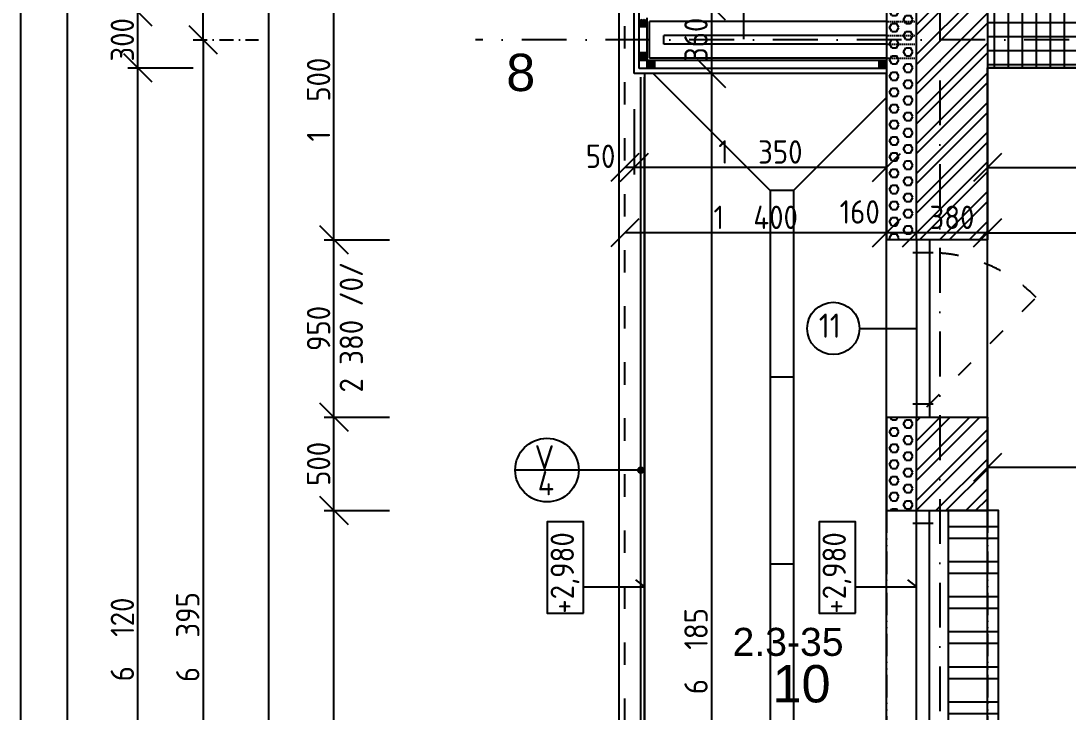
# Model space of a CAD drawing. Extents: x 4511820 to 5180432, y -1526536 to -944957.
# Drawn here: x 5091141 to 5096744, y -1222703 to -1219003 of the extents above; entities that cross this region are included whole.
import ezdxf

# ---------------------------------------------------------------- set-up
doc = ezdxf.new("R2010")
doc.units = 0
doc.header["$MEASUREMENT"] = 0
for name, pattern in [('ACAD_ISO03W100', [30, 12, -18]), ('ACAD_ISO07W100', [3.5, 0.5, -3]), ('ACAD_ISO12W100', [22, 12, -3, 0.5, -3, 0.5, -3]), ('BODKOCIARKOVANA_3', [5.6, 3, -1.3, 0, -1.3])]:
    doc.linetypes.add(name, pattern=pattern)
doc.layers.get('0').update_dxf_attribs({"linetype": 'CONTINUOUS'})
doc.layers.get('Defpoints').update_dxf_attribs({"color": 61, "linetype": 'CONTINUOUS'})
for name, color, linetype in [('KÓTY', 4, 'CONTINUOUS'), ('MÚRY', 1, 'CONTINUOUS'), ('OKNÁ', 143, 'CONTINUOUS'), ('osi', 253, 'CONTINUOUS'), ('Plochy', 41, 'CONTINUOUS'), ('POPIS', 7, 'CONTINUOUS'), ('POZEMOK', 7, 'CONTINUOUS'), ('TENKÁ', 7, 'CONTINUOUS'), ('Z-Kúrenie', 101, 'CONTINUOUS'), ('ŠRAFY', 82, 'CONTINUOUS')]:
    doc.layers.add(name, color=color, linetype=linetype)
doc.styles.add('ARIAL', font='arial.ttf')
doc.styles.add('styl1', font='arial.ttf')
doc.styles.add('STYLE1', font='isocp.shx')
doc.dimstyles.new('STANDARD-50', dxfattribs={"dimtxt": 125, "dimasz": 150, "dimexe": 10, "dimexo": 200, "dimgap": 20, "dimtad": 1, "dimdsep": 46, "dimlunit": 6, "dimtxsty": 'STYLE1', "dimblk1": 'OBLIQUE', "dimblk2": 'OBLIQUE', "dimsah": 1, "dimcen": 2.5, "dimse1": 1, "dimse2": 1, "dimadec": 0, "dimazin": 0, "dimtfac": 1, "dimtmove": 1, "dimatfit": 3, "dimldrblk": 'OBLIQUE', "dimfxl": 1, "dimtolj": 1, "dimtzin": 0, "dimarcsym": 0})
pattern_1 = [(45, (0, 86710.97), (-79.549513, 79.549513), []), (45, (53.03, 86710.97), (-79.549513, 79.549513), [])]
pattern_2 = [(0, (0, -89070.035), (0, 43.3012702), [25, -50]), (120, (0, -89070.035), (-37.5, -21.6506351), [25, -50]), (60, (25, -89070.035), (-37.5, 21.6506351), [25, -50])]
pattern_3 = [(315, (6441127.6914, 3801726.774), (4.4194173824, 4.4194173824), [])]

# ---------------------------------------------------------------- blocks, each defined once
blk = doc.blocks.new('_OBLIQUE')
at = {"color": 0, "linetype": 'ByBlock'}
blk.add_line((-0.5, -0.5), (0.5, 0.5), dxfattribs=at)
blk = doc.blocks.new('*D13801')
at = {"layer": 'Defpoints', "color": 0}
for p in [(5094532.5, -1199234.2), (5092466, -1225624.2), (5094532.5, -1225624.2)]:
    blk.add_point(p, dxfattribs=at)
at = {"layer": 'KÓTY', "color": 0, "lineweight": -2}
blk.add_line((5092466, -1199234.2), (5092466, -1225624.2), dxfattribs=at)
at = {"layer": 'KÓTY', "color": 0, "linetype": 'ByBlock', "lineweight": -2, "xscale": 150, "yscale": 150, "zscale": 150}
for p, rotation in [((5092466, -1199234.2), 90), ((5092466, -1225624.2), 270)]:
    blk.add_blockref('_OBLIQUE', p, dxfattribs=dict(at, rotation=rotation))
at = {"layer": 'KÓTY', "color": 0, "insert": (5092383.5, -1212429.2), "char_height": 125, "attachment_point": 5, "rotation": 90, "style": 'STYLE1'}
blk.add_mtext('\\A1;26ﾠ390', dxfattribs=at)
blk = doc.blocks.new('*D13802')
at = {"layer": 'Defpoints', "color": 0}
for p in [(5094657.5, -1219104.2), (5092116, -1225499.2), (5094657.5, -1225499.2)]:
    blk.add_point(p, dxfattribs=at)
at = {"layer": 'KÓTY', "color": 0, "lineweight": -2}
blk.add_line((5092116, -1219104.2), (5092116, -1225499.2), dxfattribs=at)
at = {"layer": 'KÓTY', "color": 0, "linetype": 'ByBlock', "lineweight": -2, "xscale": 150, "yscale": 150, "zscale": 150}
for p, rotation in [((5092116, -1219104.2), 90), ((5092116, -1225499.2), 270)]:
    blk.add_blockref('_OBLIQUE', p, dxfattribs=dict(at, rotation=rotation))
at = {"layer": 'KÓTY', "color": 0, "insert": (5092033.5, -1222301.7), "char_height": 125, "attachment_point": 5, "rotation": 90, "style": 'STYLE1'}
blk.add_mtext('\\A1;6ﾠ395', dxfattribs=at)
blk = doc.blocks.new('*D13805')
at = {"layer": 'Defpoints', "color": 0}
for p in [(5091766, -1219254.2), (5094912.5, -1219254.2), (5094912.5, -1225374.2)]:
    blk.add_point(p, dxfattribs=at)
at = {"layer": 'KÓTY', "color": 0, "lineweight": -2}
blk.add_line((5091766, -1225374.2), (5091766, -1219254.2), dxfattribs=at)
at = {"layer": 'KÓTY', "color": 0, "linetype": 'ByBlock', "lineweight": -2, "xscale": 150, "yscale": 150, "zscale": 150}
for p, rotation in [((5091766, -1219254.2), 90), ((5091766, -1225374.2), 270)]:
    blk.add_blockref('_OBLIQUE', p, dxfattribs=dict(at, rotation=rotation))
at = {"layer": 'KÓTY', "color": 0, "insert": (5091683.5, -1222314.2), "char_height": 125, "attachment_point": 5, "rotation": 90, "style": 'STYLE1'}
blk.add_mtext('\\A1;6ﾠ120', dxfattribs=at)
blk = doc.blocks.new('*D13806')
at = {"layer": 'Defpoints', "color": 0}
for p in [(5091766, -1218954.2), (5096312.5, -1218954.2), (5096312.5, -1219254.2)]:
    blk.add_point(p, dxfattribs=at)
at = {"layer": 'KÓTY', "color": 0, "lineweight": -2}
blk.add_line((5091766, -1219254.2), (5091766, -1218954.2), dxfattribs=at)
at = {"layer": 'KÓTY', "color": 0, "linetype": 'ByBlock', "lineweight": -2, "xscale": 150, "yscale": 150, "zscale": 150}
for p, rotation in [((5091766, -1218954.2), 90), ((5091766, -1219254.2), 270)]:
    blk.add_blockref('_OBLIQUE', p, dxfattribs=dict(at, rotation=rotation))
at = {"layer": 'KÓTY', "color": 0, "insert": (5091683.5, -1219104.2), "char_height": 125, "attachment_point": 5, "rotation": 90, "style": 'STYLE1'}
blk.add_mtext('\\A1;300', dxfattribs=at)
blk = doc.blocks.new('*D13807')
at = {"layer": 'Defpoints', "color": 0}
for p in [(5091766, -1212834.2), (5098880, -1212834.2), (5096312.5, -1218954.2)]:
    blk.add_point(p, dxfattribs=at)
at = {"layer": 'KÓTY', "color": 0, "lineweight": -2}
blk.add_line((5091766, -1218954.2), (5091766, -1212834.2), dxfattribs=at)
at = {"layer": 'KÓTY', "color": 0, "linetype": 'ByBlock', "lineweight": -2, "xscale": 150, "yscale": 150, "zscale": 150}
for p, rotation in [((5091766, -1212834.2), 90), ((5091766, -1218954.2), 270)]:
    blk.add_blockref('_OBLIQUE', p, dxfattribs=dict(at, rotation=rotation))
at = {"layer": 'KÓTY', "color": 0, "insert": (5091683.5, -1215894.2), "char_height": 125, "attachment_point": 5, "rotation": 90, "style": 'STYLE1'}
blk.add_mtext('\\A1;6ﾠ120', dxfattribs=at)
blk = doc.blocks.new('*D13811')
at = {"layer": 'Defpoints', "color": 0}
for p in [(5092116, -1212684.2), (5096057.5, -1212684.2), (5096057.5, -1219104.2)]:
    blk.add_point(p, dxfattribs=at)
at = {"layer": 'KÓTY', "color": 0, "lineweight": -2}
blk.add_line((5092116, -1219104.2), (5092116, -1212684.2), dxfattribs=at)
at = {"layer": 'KÓTY', "color": 0, "linetype": 'ByBlock', "lineweight": -2, "xscale": 150, "yscale": 150, "zscale": 150}
for p, rotation in [((5092116, -1212684.2), 90), ((5092116, -1219104.2), 270)]:
    blk.add_blockref('_OBLIQUE', p, dxfattribs=dict(at, rotation=rotation))
at = {"layer": 'KÓTY', "color": 0, "insert": (5092033.5, -1215894.2), "char_height": 125, "attachment_point": 5, "rotation": 90, "style": 'STYLE1'}
blk.add_mtext('\\A1;6ﾠ420', dxfattribs=at)
blk = doc.blocks.new('*D14053')
at = {"layer": 'Defpoints', "color": 0}
for p in [(5092816, -1221624.2), (5095772.5, -1221624.2), (5095772.5, -1224624.2)]:
    blk.add_point(p, dxfattribs=at)
at = {"layer": 'KÓTY', "color": 0, "lineweight": -2}
blk.add_line((5092816, -1224624.2), (5092816, -1221624.2), dxfattribs=at)
at = {"layer": 'KÓTY', "color": 0, "linetype": 'ByBlock', "lineweight": -2, "xscale": 150, "yscale": 150, "zscale": 150}
for p, rotation in [((5092816, -1221624.2), 90), ((5092816, -1224624.2), 270)]:
    blk.add_blockref('_OBLIQUE', p, dxfattribs=dict(at, rotation=rotation))
at = {"layer": 'KÓTY', "color": 0, "insert": (5092733.5, -1223124.2), "char_height": 125, "attachment_point": 5, "rotation": 90, "style": 'STYLE1'}
blk.add_mtext('\\A1;3ﾠ000', dxfattribs=at)
blk = doc.blocks.new('*D14054')
at = {"layer": 'Defpoints', "color": 0}
for p in [(5092816, -1221124.2), (5095932.5, -1221124.2), (5095772.5, -1221624.2)]:
    blk.add_point(p, dxfattribs=at)
at = {"layer": 'KÓTY', "color": 0, "lineweight": -2}
blk.add_line((5092816, -1221624.2), (5092816, -1221124.2), dxfattribs=at)
at = {"layer": 'KÓTY', "color": 0, "linetype": 'ByBlock', "lineweight": -2, "xscale": 150, "yscale": 150, "zscale": 150}
for p, rotation in [((5092816, -1221124.2), 90), ((5092816, -1221624.2), 270)]:
    blk.add_blockref('_OBLIQUE', p, dxfattribs=dict(at, rotation=rotation))
at = {"layer": 'KÓTY', "color": 0, "insert": (5092733.5, -1221374.2), "char_height": 125, "attachment_point": 5, "rotation": 90, "style": 'STYLE1'}
blk.add_mtext('\\A1;500', dxfattribs=at)
blk = doc.blocks.new('*D14055')
at = {"layer": 'Defpoints', "color": 0}
for p in [(5092816, -1220174.2), (5095932.5, -1220174.2), (5095932.5, -1221124.2)]:
    blk.add_point(p, dxfattribs=at)
at = {"layer": 'KÓTY', "color": 0, "lineweight": -2}
blk.add_line((5092816, -1221124.2), (5092816, -1220174.2), dxfattribs=at)
at = {"layer": 'KÓTY', "color": 0, "linetype": 'ByBlock', "lineweight": -2, "xscale": 150, "yscale": 150, "zscale": 150}
for p, rotation in [((5092816, -1220174.2), 90), ((5092816, -1221124.2), 270)]:
    blk.add_blockref('_OBLIQUE', p, dxfattribs=dict(at, rotation=rotation))
at = {"layer": 'KÓTY', "color": 0, "insert": (5092733.5, -1220649.2), "char_height": 125, "attachment_point": 5, "rotation": 90, "style": 'STYLE1'}
blk.add_mtext('\\A1;950', dxfattribs=at)
blk = doc.blocks.new('*D14056')
at = {"layer": 'Defpoints', "color": 0}
for p in [(5092816, -1218674.2), (5096312.5, -1218674.2), (5095932.5, -1220174.2)]:
    blk.add_point(p, dxfattribs=at)
at = {"layer": 'KÓTY', "color": 0, "lineweight": -2}
blk.add_line((5092816, -1220174.2), (5092816, -1218674.2), dxfattribs=at)
at = {"layer": 'KÓTY', "color": 0, "linetype": 'ByBlock', "lineweight": -2, "xscale": 150, "yscale": 150, "zscale": 150}
for p, rotation in [((5092816, -1218674.2), 90), ((5092816, -1220174.2), 270)]:
    blk.add_blockref('_OBLIQUE', p, dxfattribs=dict(at, rotation=rotation))
at = {"layer": 'KÓTY', "color": 0, "insert": (5092733.5, -1219424.2), "char_height": 125, "attachment_point": 5, "rotation": 90, "style": 'STYLE1'}
blk.add_mtext('\\A1;1ﾠ500', dxfattribs=at)
blk = doc.blocks.new('*D27335')
at = {"layer": 'Defpoints', "color": 0}
for p in [(5092816, -1221624.2), (5095772.5, -1221624.2), (5095772.5, -1224624.2)]:
    blk.add_point(p, dxfattribs=at)
at = {"layer": 'KÓTY', "color": 0, "lineweight": -2}
blk.add_line((5092816, -1224624.2), (5092816, -1221624.2), dxfattribs=at)
at = {"layer": 'KÓTY', "color": 0, "linetype": 'ByBlock', "lineweight": -2, "xscale": 150, "yscale": 150, "zscale": 150}
for p, rotation in [((5092816, -1221624.2), 90), ((5092816, -1224624.2), 270)]:
    blk.add_blockref('_OBLIQUE', p, dxfattribs=dict(at, rotation=rotation))
at = {"layer": 'KÓTY', "color": 0, "insert": (5092733.5, -1223124.2), "char_height": 125, "attachment_point": 5, "rotation": 90, "style": 'STYLE1'}
blk.add_mtext('\\A1;3ﾠ000', dxfattribs=at)
blk = doc.blocks.new('*D27336')
at = {"layer": 'Defpoints', "color": 0}
for p in [(5092816, -1221124.2), (5095932.5, -1221124.2), (5095772.5, -1221624.2)]:
    blk.add_point(p, dxfattribs=at)
at = {"layer": 'KÓTY', "color": 0, "lineweight": -2}
blk.add_line((5092816, -1221624.2), (5092816, -1221124.2), dxfattribs=at)
at = {"layer": 'KÓTY', "color": 0, "linetype": 'ByBlock', "lineweight": -2, "xscale": 150, "yscale": 150, "zscale": 150}
for p, rotation in [((5092816, -1221124.2), 90), ((5092816, -1221624.2), 270)]:
    blk.add_blockref('_OBLIQUE', p, dxfattribs=dict(at, rotation=rotation))
at = {"layer": 'KÓTY', "color": 0, "insert": (5092733.5, -1221374.2), "char_height": 125, "attachment_point": 5, "rotation": 90, "style": 'STYLE1'}
blk.add_mtext('\\A1;500', dxfattribs=at)
blk = doc.blocks.new('*D27337')
at = {"layer": 'Defpoints', "color": 0}
for p in [(5092816, -1220174.2), (5095932.5, -1220174.2), (5095932.5, -1221124.2)]:
    blk.add_point(p, dxfattribs=at)
at = {"layer": 'KÓTY', "color": 0, "lineweight": -2}
blk.add_line((5092816, -1221124.2), (5092816, -1220174.2), dxfattribs=at)
at = {"layer": 'KÓTY', "color": 0, "linetype": 'ByBlock', "lineweight": -2, "xscale": 150, "yscale": 150, "zscale": 150}
for p, rotation in [((5092816, -1220174.2), 90), ((5092816, -1221124.2), 270)]:
    blk.add_blockref('_OBLIQUE', p, dxfattribs=dict(at, rotation=rotation))
at = {"layer": 'KÓTY', "color": 0, "insert": (5092733.5, -1220649.2), "char_height": 125, "attachment_point": 5, "rotation": 90, "style": 'STYLE1'}
blk.add_mtext('\\A1;950', dxfattribs=at)
blk = doc.blocks.new('*D27898')
at = {"layer": 'Defpoints', "color": 0}
for p in [(5096312.5, -1218954.2), (5098553, -1218954.2), (5098553, -1219254.2)]:
    blk.add_point(p, dxfattribs=at)
at = {"layer": 'KÓTY', "color": 0, "lineweight": -2}
blk.add_line((5098553, -1219254.2), (5098553, -1218954.2), dxfattribs=at)
at = {"layer": 'KÓTY', "color": 0, "linetype": 'ByBlock', "lineweight": -2, "xscale": 150, "yscale": 150, "zscale": 150}
for p, rotation in [((5098553, -1218954.2), 90), ((5098553, -1219254.2), 270)]:
    blk.add_blockref('_OBLIQUE', p, dxfattribs=dict(at, rotation=rotation))
at = {"layer": 'KÓTY', "color": 0, "insert": (5098470.5, -1219104.2), "char_height": 125, "attachment_point": 5, "rotation": 90, "style": 'STYLE1'}
blk.add_mtext('\\A1;300', dxfattribs=at)
blk = doc.blocks.new('*D27899')
at = {"layer": 'Defpoints', "color": 0}
for p in [(5096312.5, -1215954.2), (5098553, -1215954.2), (5096312.5, -1218954.2)]:
    blk.add_point(p, dxfattribs=at)
at = {"layer": 'KÓTY', "color": 0, "lineweight": -2}
blk.add_line((5098553, -1218954.2), (5098553, -1215954.2), dxfattribs=at)
at = {"layer": 'KÓTY', "color": 0, "linetype": 'ByBlock', "lineweight": -2, "xscale": 150, "yscale": 150, "zscale": 150}
for p, rotation in [((5098553, -1215954.2), 90), ((5098553, -1218954.2), 270)]:
    blk.add_blockref('_OBLIQUE', p, dxfattribs=dict(at, rotation=rotation))
at = {"layer": 'KÓTY', "color": 0, "insert": (5098470.5, -1217454.2), "char_height": 125, "attachment_point": 5, "rotation": 90, "style": 'STYLE1'}
blk.add_mtext('\\A1;3ﾠ000', dxfattribs=at)
blk = doc.blocks.new('*D27949')
at = {"layer": 'Defpoints', "color": 0}
for p in [(5096312.5, -1219254.2), (5103562.5, -1219254.2), (5103562.5, -1219787)]:
    blk.add_point(p, dxfattribs=at)
at = {"layer": 'KÓTY', "color": 0, "lineweight": -2}
blk.add_line((5096312.5, -1219787), (5103562.5, -1219787), dxfattribs=at)
at = {"layer": 'KÓTY', "color": 0, "linetype": 'ByBlock', "lineweight": -2, "xscale": 150, "yscale": 150, "zscale": 150, "rotation": 180}
blk.add_blockref('_OBLIQUE', (5096312.5, -1219787), dxfattribs=at)
at = {"layer": 'KÓTY', "color": 0, "linetype": 'ByBlock', "lineweight": -2, "xscale": 150, "yscale": 150, "zscale": 150}
blk.add_blockref('_OBLIQUE', (5103562.5, -1219787), dxfattribs=at)
at = {"layer": 'KÓTY', "color": 0, "insert": (5099937.5, -1219704.5), "char_height": 125, "attachment_point": 5, "style": 'STYLE1'}
blk.add_mtext('\\A1;7ﾠ250', dxfattribs=at)
blk = doc.blocks.new('*D27961')
at = {"layer": 'Defpoints', "color": 0}
for p in [(5096312.5, -1221393.5), (5096312.5, -1221759.2), (5101612.5, -1221759.2)]:
    blk.add_point(p, dxfattribs=at)
at = {"layer": 'KÓTY', "color": 0, "lineweight": -2}
blk.add_line((5101612.5, -1221393.5), (5096312.5, -1221393.5), dxfattribs=at)
at = {"layer": 'KÓTY', "color": 0, "linetype": 'ByBlock', "lineweight": -2, "xscale": 150, "yscale": 150, "zscale": 150, "rotation": 180}
blk.add_blockref('_OBLIQUE', (5096312.5, -1221393.5), dxfattribs=at)
at = {"layer": 'KÓTY', "color": 0, "linetype": 'ByBlock', "lineweight": -2, "xscale": 150, "yscale": 150, "zscale": 150}
blk.add_blockref('_OBLIQUE', (5101612.5, -1221393.5), dxfattribs=at)
at = {"layer": 'KÓTY', "color": 0, "insert": (5098962.5, -1221311), "char_height": 125, "attachment_point": 5, "style": 'STYLE1'}
blk.add_mtext('\\A1;5ﾠ300', dxfattribs=at)
blk = doc.blocks.new('*D27962')
at = {"layer": 'Defpoints', "color": 0}
for p in [(5096312.5, -1219254.2), (5105232.5, -1219254.2), (5105232.5, -1220137)]:
    blk.add_point(p, dxfattribs=at)
at = {"layer": 'KÓTY', "color": 0, "lineweight": -2}
blk.add_line((5096312.5, -1220137), (5105232.5, -1220137), dxfattribs=at)
at = {"layer": 'KÓTY', "color": 0, "linetype": 'ByBlock', "lineweight": -2, "xscale": 150, "yscale": 150, "zscale": 150, "rotation": 180}
blk.add_blockref('_OBLIQUE', (5096312.5, -1220137), dxfattribs=at)
at = {"layer": 'KÓTY', "color": 0, "linetype": 'ByBlock', "lineweight": -2, "xscale": 150, "yscale": 150, "zscale": 150}
blk.add_blockref('_OBLIQUE', (5105232.5, -1220137), dxfattribs=at)
at = {"layer": 'KÓTY', "color": 0, "insert": (5100772.5, -1220054.5), "char_height": 125, "attachment_point": 5, "style": 'STYLE1'}
blk.add_mtext('\\A1;8ﾠ920', dxfattribs=at)
blk = doc.blocks.new('*D28654')
at = {"layer": 'Defpoints', "color": 0}
for p in [(5094510, -1219284.2), (5094510, -1225469.2), (5094835.5, -1225469.2)]:
    blk.add_point(p, dxfattribs=at)
at = {"layer": 'KÓTY', "color": 0, "lineweight": -2}
blk.add_line((5094835.5, -1219284.2), (5094835.5, -1225469.2), dxfattribs=at)
at = {"layer": 'KÓTY', "color": 0, "linetype": 'ByBlock', "lineweight": -2, "xscale": 150, "yscale": 150, "zscale": 150}
for p, rotation in [((5094835.5, -1219284.2), 90), ((5094835.5, -1225469.2), 270)]:
    blk.add_blockref('_OBLIQUE', p, dxfattribs=dict(at, rotation=rotation))
at = {"layer": 'KÓTY', "color": 0, "insert": (5094753, -1222376.7), "char_height": 125, "attachment_point": 5, "rotation": 90, "style": 'STYLE1'}
blk.add_mtext('\\A1;6ﾠ185', dxfattribs=at)
blk = doc.blocks.new('*D28656')
at = {"layer": 'Defpoints', "color": 0}
for p in [(5095932.5, -1219954.2), (5096312.5, -1219954.2), (5095932.5, -1220137)]:
    blk.add_point(p, dxfattribs=at)
at = {"layer": 'KÓTY', "color": 0, "lineweight": -2}
blk.add_line((5096312.5, -1220137), (5095932.5, -1220137), dxfattribs=at)
at = {"layer": 'KÓTY', "color": 0, "linetype": 'ByBlock', "lineweight": -2, "xscale": 150, "yscale": 150, "zscale": 150, "rotation": 180}
blk.add_blockref('_OBLIQUE', (5095932.5, -1220137), dxfattribs=at)
at = {"layer": 'KÓTY', "color": 0, "linetype": 'ByBlock', "lineweight": -2, "xscale": 150, "yscale": 150, "zscale": 150}
blk.add_blockref('_OBLIQUE', (5096312.5, -1220137), dxfattribs=at)
at = {"layer": 'KÓTY', "color": 0, "insert": (5096122.5, -1220054.5), "char_height": 125, "attachment_point": 5, "style": 'STYLE1'}
blk.add_mtext('\\A1;380', dxfattribs=at)
blk = doc.blocks.new('*D28657')
at = {"layer": 'Defpoints', "color": 0}
for p in [(5095772.5, -1219954.2), (5095932.5, -1219954.2), (5095772.5, -1220137)]:
    blk.add_point(p, dxfattribs=at)
at = {"layer": 'KÓTY', "color": 0, "lineweight": -2}
blk.add_line((5095932.5, -1220137), (5095772.5, -1220137), dxfattribs=at)
at = {"layer": 'KÓTY', "color": 0, "linetype": 'ByBlock', "lineweight": -2, "xscale": 150, "yscale": 150, "zscale": 150, "rotation": 180}
blk.add_blockref('_OBLIQUE', (5095772.5, -1220137), dxfattribs=at)
at = {"layer": 'KÓTY', "color": 0, "linetype": 'ByBlock', "lineweight": -2, "xscale": 150, "yscale": 150, "zscale": 150}
blk.add_blockref('_OBLIQUE', (5095932.5, -1220137), dxfattribs=at)
at = {"layer": 'KÓTY', "color": 0, "insert": (5095629, -1220025.5), "char_height": 125, "attachment_point": 5, "style": 'STYLE1'}
blk.add_mtext('\\A1;160', dxfattribs=at)
blk = doc.blocks.new('*D28658')
at = {"layer": 'Defpoints', "color": 0}
for p in [(5094372.5, -1214354.2), (5094372.5, -1220137), (5095772.5, -1220137)]:
    blk.add_point(p, dxfattribs=at)
at = {"layer": 'KÓTY', "color": 0, "lineweight": -2}
blk.add_line((5095772.5, -1220137), (5094372.5, -1220137), dxfattribs=at)
at = {"layer": 'KÓTY', "color": 0, "linetype": 'ByBlock', "lineweight": -2, "xscale": 150, "yscale": 150, "zscale": 150, "rotation": 180}
blk.add_blockref('_OBLIQUE', (5094372.5, -1220137), dxfattribs=at)
at = {"layer": 'KÓTY', "color": 0, "linetype": 'ByBlock', "lineweight": -2, "xscale": 150, "yscale": 150, "zscale": 150}
blk.add_blockref('_OBLIQUE', (5095772.5, -1220137), dxfattribs=at)
at = {"layer": 'KÓTY', "color": 0, "insert": (5095072.5, -1220054.5), "char_height": 125, "attachment_point": 5, "style": 'STYLE1'}
blk.add_mtext('\\A1;1ﾠ400', dxfattribs=at)
blk = doc.blocks.new('*D47990')
at = {"layer": 'Defpoints', "color": 0}
for p in [(5094835.5, -1218924.2), (5094835.5, -1219284.2), (5094835.5, -1219284.2)]:
    blk.add_point(p, dxfattribs=at)
at = {"layer": 'KÓTY', "color": 0, "lineweight": -2}
blk.add_line((5094835.5, -1218924.2), (5094835.5, -1219284.2), dxfattribs=at)
at = {"layer": 'KÓTY', "color": 0, "linetype": 'ByBlock', "lineweight": -2, "xscale": 150, "yscale": 150, "zscale": 150}
for p, rotation in [((5094835.5, -1218924.2), 90), ((5094835.5, -1219284.2), 270)]:
    blk.add_blockref('_OBLIQUE', p, dxfattribs=dict(at, rotation=rotation))
at = {"layer": 'KÓTY', "color": 0, "insert": (5094753, -1219104.2), "char_height": 125, "attachment_point": 5, "rotation": 90, "style": 'STYLE1'}
blk.add_mtext('\\A1;360', dxfattribs=at)
blk = doc.blocks.new('*D48005')
at = {"layer": 'Defpoints', "color": 0}
for p in [(5094422.5, -1219787), (5094422.5, -1220202.5), (5095772.5, -1220202.5)]:
    blk.add_point(p, dxfattribs=at)
at = {"layer": 'KÓTY', "color": 0, "lineweight": -2}
blk.add_line((5095772.5, -1219787), (5094422.5, -1219787), dxfattribs=at)
at = {"layer": 'KÓTY', "color": 0, "linetype": 'ByBlock', "lineweight": -2, "xscale": 150, "yscale": 150, "zscale": 150, "rotation": 180}
blk.add_blockref('_OBLIQUE', (5094422.5, -1219787), dxfattribs=at)
at = {"layer": 'KÓTY', "color": 0, "linetype": 'ByBlock', "lineweight": -2, "xscale": 150, "yscale": 150, "zscale": 150}
blk.add_blockref('_OBLIQUE', (5095772.5, -1219787), dxfattribs=at)
at = {"layer": 'KÓTY', "color": 0, "insert": (5095097.5, -1219704.5), "char_height": 125, "attachment_point": 5, "style": 'STYLE1'}
blk.add_mtext('\\A1;1ﾠ350', dxfattribs=at)
blk = doc.blocks.new('*D48006')
at = {"layer": 'Defpoints', "color": 0}
for p in [(5094372.5, -1219787), (5094372.5, -1220202.5), (5094422.5, -1220202.5)]:
    blk.add_point(p, dxfattribs=at)
at = {"layer": 'KÓTY', "color": 0, "lineweight": -2}
blk.add_line((5094422.5, -1219787), (5094372.5, -1219787), dxfattribs=at)
at = {"layer": 'KÓTY', "color": 0, "linetype": 'ByBlock', "lineweight": -2, "xscale": 150, "yscale": 150, "zscale": 150, "rotation": 180}
blk.add_blockref('_OBLIQUE', (5094372.5, -1219787), dxfattribs=at)
at = {"layer": 'KÓTY', "color": 0, "linetype": 'ByBlock', "lineweight": -2, "xscale": 150, "yscale": 150, "zscale": 150}
blk.add_blockref('_OBLIQUE', (5094422.5, -1219787), dxfattribs=at)
at = {"layer": 'KÓTY', "color": 0, "insert": (5094242.2, -1219727.5), "char_height": 125, "attachment_point": 5, "style": 'STYLE1'}
blk.add_mtext('\\A1;50', dxfattribs=at)

msp = doc.modelspace()

# ---------------------------------------------------------------- hatches: boundary and pattern name
at = {"layer": 'TENKÁ'}
h = msp.add_hatch(color=256, dxfattribs=at)
h.dxf.hatch_style = 1
h.paths.add_polyline_path([(5094442.5, -1221407.5, 2.41421356), (5094457.5, -1221392.5, 0.41421356)])
at = {"layer": 'Z-Kúrenie', "linetype": 'Continuous'}
h = msp.add_hatch(dxfattribs=at)
h.set_pattern_fill('ANSI32', color=256, scale=500, angle=135)
h.set_pattern_definition([(180, (7499.5, -89085.03), (-2e-14, -187.5), []), (180, (7437, -89022.53), (-2e-14, -187.5), [])])
h.paths.add_polyline_path([(5096102.5, -1221624.226), (5096102.5, -1224624.226), (5096371.5, -1224624.226), (5096371.5, -1224189.226), (5096115.815, -1223933.541, -0.09717414), (5096371.5, -1223761.73), (5096371.5, -1221624.226)])
h.paths.add_polyline_path([(5096115.815, -1223933.541), (5096371.5, -1224189.226), (5096371.5, -1223761.73, 0.09717414)], flags=17)
at = {"layer": 'ŠRAFY'}
h = msp.add_hatch(dxfattribs=at)
h.set_pattern_fill('HEX', color=256, scale=200)
h.set_pattern_definition(pattern_2)
h.paths.add_polyline_path([(5095772.5, -1220174.226), (5095932.5, -1220174.226), (5095932.5, -1218674.226), (5095772.5, -1218674.226), (5095772.5, -1219054.226), (5095772.5, -1219154.226), (5095772.5, -1219412.976)])
h = msp.add_hatch(dxfattribs=at)
h.set_pattern_fill('ANSI32', color=256, scale=300)
h.set_pattern_definition(pattern_1)
h.paths.add_polyline_path([(5096002.5, -1218674.226), (5095932.5, -1218674.226), (5095932.5, -1219034.226), (5095932.5, -1219066.726), (5095932.5, -1219141.726), (5095932.5, -1219174.226), (5095932.5, -1220174.226), (5096002.5, -1220174.226), (5096312.5, -1220174.226), (5096312.5, -1219254.226), (5096312.5, -1218954.226), (5096312.5, -1218674.226)])
at = {"layer": 'ŠRAFY', "ltscale": 0.25}
h = msp.add_hatch(dxfattribs=at)
h.set_pattern_fill('ANSI37', color=256, scale=600, angle=45)
h.set_pattern_definition([(90, (-3375574.78, 623738.554), (-75, 1e-14), []), (180, (-3375574.78, 623738.554), (-1e-14, -75), [])])
h.paths.add_polyline_path([(5103562.5, -1218954.226), (5103447.5, -1218954.226), (5103422.5, -1218954.226), (5101562.5, -1218954.226), (5101447.5, -1218954.226), (5100562.5, -1218954.226), (5100447.5, -1218954.226), (5096312.5, -1218954.226), (5096312.5, -1219254.226), (5103562.5, -1219254.226)])
at = {"layer": 'ŠRAFY'}
h = msp.add_hatch(dxfattribs=at)
h.set_pattern_fill('ANSI31', color=45, scale=50, angle=270)
h.set_pattern_definition(pattern_3)
h.paths.add_polyline_path([(5094448.5, -1218994.226), (5094448.5, -1219034.226), (5094492.5, -1219034.226), (5094492.5, -1218994.226)])
h = msp.add_hatch(dxfattribs=at)
h.set_pattern_fill('ANSI31', color=45, scale=50, angle=270)
h.set_pattern_definition(pattern_3)
h.paths.add_polyline_path([(5094448.5, -1219174.226), (5094448.5, -1219214.226), (5094492.5, -1219214.226), (5094492.5, -1219174.226)])
h = msp.add_hatch(dxfattribs=at)
h.set_pattern_fill('ANSI31', color=45, scale=50, angle=270)
h.set_pattern_definition(pattern_3)
h.paths.add_polyline_path([(5094492.5, -1219214.226), (5094492.5, -1219258.226), (5094532.5, -1219258.226), (5094532.5, -1219214.226)])
h = msp.add_hatch(dxfattribs=at)
h.set_pattern_fill('ANSI31', color=45, scale=50, angle=270)
h.set_pattern_definition(pattern_3)
h.paths.add_polyline_path([(5095732.5, -1219214.226), (5095732.5, -1219258.226), (5095772.5, -1219258.226), (5095772.5, -1219214.226)])
h = msp.add_hatch(dxfattribs=at)
h.set_pattern_fill('HEX', color=256, scale=200)
h.set_pattern_definition(pattern_2)
h.paths.add_polyline_path([(5095932.5, -1221124.226), (5095772.5, -1221124.226), (5095772.5, -1221624.226), (5095932.5, -1221624.226)])
h = msp.add_hatch(dxfattribs=at)
h.set_pattern_fill('ANSI32', color=256, scale=300)
h.set_pattern_definition(pattern_1)
h.paths.add_polyline_path([(5096312.5, -1221124.226), (5096002.5, -1221124.226), (5095932.5, -1221124.226), (5095932.5, -1221464.226), (5095932.5, -1221624.226), (5096002.5, -1221624.226), (5096312.5, -1221624.226)])

# ---------------------------------------------------------------- linework, layer by layer
at = {"layer": 'KÓTY', "linetype": 'BODKOCIARKOVANA_3', "ltscale": 25}
msp.add_line((5092062.597, -1219104.226), (5092412.597, -1219104.226), dxfattribs=at)
at = {"layer": 'KÓTY', "ltscale": 25}
for p, q in [((5091712.597, -1219254.226), (5092062.597, -1219254.226)), ((5094422.5, -1219475.632), (5094422.5, -1219825.632)), ((5092762.597, -1220174.226), (5093112.597, -1220174.226)), ((5092762.597, -1221124.226), (5093112.597, -1221124.226)), ((5092762.597, -1221624.226), (5093112.597, -1221624.226))]:
    msp.add_line(p, q, dxfattribs=at)
at = {"layer": 'MÚRY'}
for p, q in [((5094422.5, -1219284.226), (5094422.5, -1218924.226)), ((5095772.5, -1219284.226), (5094422.5, -1219284.226)), ((5095772.5, -1219284.226), (5095772.5, -1220174.226)), ((5096312.5, -1219254.226), (5096312.5, -1220174.226)), ((5103612.5, -1219254.226), (5096312.5, -1219254.226)), ((5096312.5, -1220174.226), (5095772.5, -1220174.226)), ((5095772.5, -1221124.226), (5096312.5, -1221124.226)), ((5095772.5, -1221124.226), (5095772.5, -1221624.226)), ((5096312.5, -1221124.226), (5096312.5, -1221624.226)), ((5095772.5, -1221624.226), (5096312.5, -1221624.226))]:
    msp.add_line(p, q, dxfattribs=at)
at = {"layer": 'OKNÁ'}
for p, q in [((5094457.5, -1225449.226), (5094457.5, -1219304.226)), ((5094477.5, -1225449.226), (5094477.5, -1219304.226))]:
    msp.add_line(p, q, dxfattribs=at)
at = {"layer": 'OKNÁ', "ltscale": 0.25}
for p, q in [((5095932.5, -1220174.226), (5095932.5, -1221124.226)), ((5096002.5, -1220174.226), (5096002.5, -1221124.226)), ((5096022.5, -1220244.226), (5095912.5, -1220244.226)), ((5095627.646, -1220649.226), (5095932.5, -1220649.226)), ((5096022.5, -1221054.226), (5095912.5, -1221054.226)), ((5095932.5, -1224624.226), (5095932.5, -1221624.226)), ((5096002.5, -1224624.226), (5096002.5, -1221624.226)), ((5096022.5, -1221694.226), (5095912.5, -1221694.226))]:
    msp.add_line(p, q, dxfattribs=at)
at = {"layer": 'OKNÁ', "linetype": 'ACAD_ISO03W100', "ltscale": 8}
msp.add_line((5095988.358, -1221068.368), (5096573.163, -1220483.563), dxfattribs=at)
at = {"layer": 'OKNÁ', "ltscale": 0.25}
msp.add_circle((5095487.646, -1220649.226), 140, dxfattribs=at)
at = {"layer": 'OKNÁ', "linetype": 'ACAD_ISO03W100', "ltscale": 8}
msp.add_arc((5096002.5, -1221044.226), 800, 44.493566, 90, dxfattribs=at)
at = {"layer": 'osi', "linetype": 'BODKOCIARKOVANA_3', "ltscale": 80}
for p, q in [((5096057.5, -1198261.132), (5096057.5, -1230229.035)), ((5157242.5, -1219104.226), (5093572.5, -1219104.226))]:
    msp.add_line(p, q, dxfattribs=at)
at = {"layer": 'Plochy'}
for points in [[(5095772.5, -1219284.226), (5094477.5, -1219284.226), (5094477.5, -1225469.226), (5095772.5, -1225469.226)], [(5096312.5, -1219254.226), (5103612.5, -1219254.226), (5103612.5, -1221759.226), (5101612.5, -1221759.226), (5101612.5, -1221874.226), (5102232.5, -1221874.226), (5102232.5, -1225374.226), (5096312.5, -1225374.226)]]:
    msp.add_lwpolyline(points, close=True, dxfattribs=at)
at = {"layer": 'POZEMOK'}
for p, q in [((5095150, -1219910.476), (5094523.75, -1219284.226)), ((5095275, -1219910.476), (5095772.5, -1219412.976)), ((5095275, -1219910.476), (5095150, -1219910.476)), ((5095150, -1219910.476), (5095150, -1224910.476)), ((5095275, -1219910.476), (5095275, -1224910.476)), ((5095275, -1220910.476), (5095150, -1220910.476)), ((5095275, -1221910.476), (5095150, -1221910.476))]:
    msp.add_line(p, q, dxfattribs=at)
at = {"layer": 'TENKÁ', "color": 7}
for p, q in [((5091141, -1230865.674), (5091141, -1195293.831)), ((5091391, -1230615.674), (5091391, -1195543.831))]:
    msp.add_line(p, q, dxfattribs=at)
at = {"layer": 'TENKÁ'}
for p, q in [((5094342.5, -1226950.226), (5094342.5, -1214354.226)), ((5095007.059, -1218425.035), (5095007.059, -1219099.726)), ((5095932.5, -1220174.226), (5095932.5, -1218674.226)), ((5095772.5, -1218924.226), (5095772.5, -1219284.226)), ((5095772.5, -1218924.226), (5095772.5, -1219284.226)), ((5095772.5, -1218924.226), (5095772.5, -1219284.226)), ((5096312.5, -1218954.226), (5096312.5, -1219254.226)), ((5095932.5, -1221624.226), (5095932.5, -1221124.226)), ((5094151.761, -1222031.726), (5094477.5, -1222031.726)), ((5094428.691, -1221994.371), (5094477.5, -1222031.726)), ((5095606.761, -1222031.726), (5095932.5, -1222031.726)), ((5095883.691, -1221994.371), (5095932.5, -1222031.726))]:
    msp.add_line(p, q, dxfattribs=at)
at = {"layer": 'TENKÁ', "linetype": 'ACAD_ISO03W100', "ltscale": 10}
msp.add_line((5094372.5, -1226950.226), (5094372.5, -1214354.226), dxfattribs=at)
at = {"layer": 'TENKÁ', "color": 45}
for p, q in [((5094448.5, -1219258.226), (5094448.5, -1218950.226)), ((5094492.5, -1219214.226), (5094492.5, -1218987.226)), ((5094492.5, -1219034.226), (5094448.5, -1219034.226)), ((5094492.5, -1219174.226), (5094448.5, -1219174.226)), ((5094492.5, -1219214.226), (5094448.5, -1219214.226)), ((5095772.5, -1219214.226), (5094492.5, -1219214.226)), ((5094492.5, -1219258.226), (5094492.5, -1219214.226)), ((5094532.5, -1219258.226), (5094532.5, -1219214.226)), ((5095772.5, -1219258.226), (5094448.5, -1219258.226))]:
    msp.add_line(p, q, dxfattribs=at)
at = {"layer": 'TENKÁ', "color": 252}
for p, q in [((5094505, -1219201.726), (5094505, -1219006.726)), ((5095772.5, -1219006.726), (5094505, -1219006.726)), ((5095772.5, -1219081.726), (5094580, -1219081.726)), ((5094580, -1219126.726), (5094580, -1219081.726)), ((5095772.5, -1219126.726), (5094580, -1219126.726)), ((5095772.5, -1219201.726), (5094505, -1219201.726))]:
    msp.add_line(p, q, dxfattribs=at)
at = {"layer": 'TENKÁ', "color": 252, "linetype": 'ACAD_ISO07W100', "ltscale": 3}
for p, q in [((5095772.5, -1219006.726), (5095932.5, -1219006.726)), ((5095772.5, -1219081.726), (5095932.5, -1219081.726)), ((5095772.5, -1219126.726), (5095932.5, -1219126.726)), ((5095772.5, -1219201.726), (5095932.5, -1219201.726))]:
    msp.add_line(p, q, dxfattribs=at)
at = {"layer": 'TENKÁ', "linetype": 'ACAD_ISO12W100', "ltscale": 10}
for p, q in [((5095772.5, -1221124.226), (5095772.5, -1220174.226)), ((5096312.5, -1221124.226), (5096312.5, -1220174.226)), ((5095772.5, -1221624.226), (5095772.5, -1224624.226)), ((5096312.5, -1221624.226), (5096312.5, -1224624.226))]:
    msp.add_line(p, q, dxfattribs=at)
at = {"layer": 'TENKÁ', "ltscale": 0.25}
for p, q in [((5094125.597, -1221407.5), (5093785.597, -1221407.5)), ((5094457.5, -1221407.5), (5094125.597, -1221407.5))]:
    msp.add_line(p, q, dxfattribs=at)
at = {"layer": 'TENKÁ'}
for points in [[(5094151.761, -1222173.034), (5094151.761, -1221685.419), (5093956.362, -1221685.419), (5093956.362, -1222173.034)], [(5095606.761, -1222173.034), (5095606.761, -1221685.419), (5095411.362, -1221685.419), (5095411.362, -1222173.034)]]:
    msp.add_lwpolyline(points, close=True, dxfattribs=at)
at = {"layer": 'TENKÁ', "ltscale": 0.25}
msp.add_circle((5093955.597, -1221407.5), 170, dxfattribs=at)
at = {"layer": 'TENKÁ'}
msp.add_circle((5094457.5, -1221407.5), 15, dxfattribs=at)
at = {"layer": 'Z-Kúrenie', "linetype": 'Continuous'}
msp.add_lwpolyline([(5096371.5, -1224624.226), (5096371.5, -1221624.226), (5096102.5, -1221624.226), (5096102.5, -1224624.226)], close=True, dxfattribs=at)
at = {"layer": 'ŠRAFY', "color": 45}
msp.add_line((5095732.5, -1219258.226), (5095732.5, -1219214.226), dxfattribs=at)

# ---------------------------------------------------------------- texts
at = {"layer": 'KÓTY', "insert": (5092908.457, -1220642.726), "char_height": 125, "attachment_point": 5, "rotation": 90, "style": 'STYLE1'}
msp.add_mtext('\\A1;2 380 /0/', dxfattribs=at)
at = {"layer": 'POPIS', "lineweight": 40, "ltscale": 0.25, "style": 'ARIAL'}
for s, height, p in [('2.3-35', 150, (5094948.411, -1222402.114)), ('10', 200, (5095162.311, -1222651.305))]:
    msp.add_text(s, height=height, dxfattribs=at).set_placement(p)
at = {"layer": 'TENKÁ', "ltscale": 0.25, "style": 'styl1'}
msp.add_text('8', height=200, dxfattribs=at).set_placement((5093737.554, -1219378.495))
at = {"layer": 'TENKÁ', "style": 'STYLE1'}
for s, p in [('11', (5095410.116, -1220699.226)), ('V', (5093889.567, -1221404)), ('4', (5093906.067, -1221542.637))]:
    msp.add_text(s, height=130, dxfattribs=at).set_placement(p)
at = {"layer": 'TENKÁ', "ltscale": 0.25, "style": 'STYLE1'}
for p in [(5094099.962, -1222175.972), (5095554.962, -1222175.972)]:
    msp.add_text('+2,980', height=125, rotation=90, dxfattribs=at).set_placement(p)

# ---------------------------------------------------------------- dimensions: what is measured, and where the dimension line sits
at = {"layer": 'KÓTY'}
for base, p1, p2, picture, middle in [((5092466, -1225624.226), (5094532.5, -1199234.226), (5094532.5, -1225624.226), '*D13801', (5092383.457, -1212429.226)), ((5092116, -1212684.226), (5096057.5, -1219104.226), (5096057.5, -1212684.226), '*D13811', (5092033.457, -1215894.226)), ((5091766, -1212834.226), (5096312.5, -1218954.226), (5098880, -1212834.226), '*D13807', (5091683.457, -1215894.226)), ((5098553, -1215954.226), (5096312.5, -1218954.226), (5096312.5, -1215954.226), '*D27899', (5098470.457, -1217454.226)), ((5092816, -1218674.226), (5095932.5, -1220174.226), (5096312.5, -1218674.226), '*D14056', (5092733.457, -1219424.226)), ((5091766, -1218954.226), (5096312.5, -1219254.226), (5096312.5, -1218954.226), '*D13806', (5091683.5, -1219104.226)), ((5098553, -1218954.226), (5098553, -1219254.226), (5096312.5, -1218954.226), '*D27898', (5098470.5, -1219104.226)), ((5092116, -1225499.226), (5094657.5, -1219104.226), (5094657.5, -1225499.226), '*D13802', (5092033.457, -1222301.726)), ((5091766, -1219254.226), (5094912.5, -1225374.226), (5094912.5, -1219254.226), '*D13805', (5091683.457, -1222314.226)), ((5092816, -1220174.226), (5095932.5, -1221124.226), (5095932.5, -1220174.226), '*D14055', (5092733.5, -1220649.226)), ((5092816, -1220174.226), (5095932.5, -1221124.226), (5095932.5, -1220174.226), '*D27337', (5092733.5, -1220649.226)), ((5092816, -1221124.226), (5095772.5, -1221624.226), (5095932.5, -1221124.226), '*D14054', (5092733.5, -1221374.226)), ((5092816, -1221124.226), (5095772.5, -1221624.226), (5095932.5, -1221124.226), '*D27336', (5092733.5, -1221374.226)), ((5092816, -1221624.226), (5095772.5, -1224624.226), (5095772.5, -1221624.226), '*D14053', (5092733.457, -1223124.226)), ((5092816, -1221624.226), (5095772.5, -1224624.226), (5095772.5, -1221624.226), '*D27335', (5092733.457, -1223124.226))]:
    dim = msp.add_linear_dim(base=base, p1=p1, p2=p2, angle=90, dimstyle='STANDARD-50', dxfattribs=at)
    dim.commit()
    dim.dimension.update_dxf_attribs({"geometry": picture, "text_midpoint": middle})
for base, p1, p2, picture, middle in [((5094372.5, -1220137.035), (5095772.5, -1220137.035), (5094372.5, -1214354.226), '*D28658', (5095072.5, -1220054.492)), ((5094422.5, -1219787.035), (5095772.5, -1220202.535), (5094422.5, -1220202.535), '*D48005', (5095097.5, -1219704.492)), ((5095932.5, -1220137.035), (5096312.5, -1219954.226), (5095932.5, -1219954.226), '*D28656', (5096122.5, -1220054.535))]:
    dim = msp.add_linear_dim(base=base, p1=p1, p2=p2, dimstyle='STANDARD-50', override={"dimtxsty": 'STYLE1', "dimldrblk": 'OBLIQUE'}, dxfattribs=at)
    dim.commit()
    dim.dimension.update_dxf_attribs({"geometry": picture, "text_midpoint": middle})
for base, p1, p2, picture, middle in [((5094835.5, -1219284.226), (5094835.5, -1218924.226), (5094835.5, -1219284.226), '*D47990', (5094753, -1219104.226)), ((5094835.5, -1225469.226), (5094510, -1219284.226), (5094510, -1225469.226), '*D28654', (5094752.957, -1222376.726))]:
    dim = msp.add_linear_dim(base=base, p1=p1, p2=p2, angle=90, dimstyle='STANDARD-50', override={"dimtxsty": 'STYLE1', "dimldrblk": 'OBLIQUE'}, dxfattribs=at)
    dim.commit()
    dim.dimension.update_dxf_attribs({"geometry": picture, "text_midpoint": middle})
for base, p1, p2, picture, middle in [((5103562.5, -1219787.035), (5096312.5, -1219254.226), (5103562.5, -1219254.226), '*D27949', (5099937.5, -1219704.492)), ((5105232.5, -1220137.035), (5096312.5, -1219254.226), (5105232.5, -1219254.226), '*D27962', (5100772.5, -1220054.492)), ((5096312.5, -1221393.535), (5101612.5, -1221759.226), (5096312.5, -1221759.226), '*D27961', (5098962.5, -1221310.992))]:
    dim = msp.add_linear_dim(base=base, p1=p1, p2=p2, dimstyle='STANDARD-50', dxfattribs=at)
    dim.commit()
    dim.dimension.update_dxf_attribs({"geometry": picture, "text_midpoint": middle})
for base, p1, p2, picture, middle in [((5094372.5, -1219787.035), (5094422.5, -1220202.535), (5094372.5, -1220202.535), '*D48006', (5094242.191, -1219810.035)), ((5095772.5, -1220137.035), (5095932.5, -1219954.226), (5095772.5, -1219954.226), '*D28657', (5095629, -1220108.035))]:
    dim = msp.add_linear_dim(base=base, p1=p1, p2=p2, dimstyle='STANDARD-50', override={"dimtxsty": 'STYLE1', "dimldrblk": 'OBLIQUE'}, dxfattribs=at)
    dim.commit()
    dim.dimension.update_dxf_attribs({"geometry": picture, "text_midpoint": middle, "dimtype": 160})

doc.saveas('drawing.dxf')
